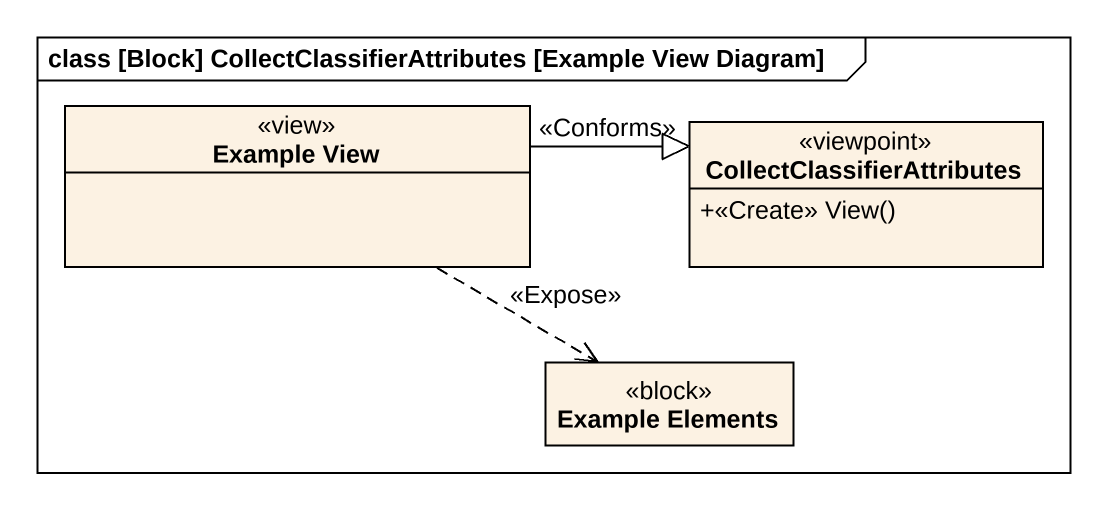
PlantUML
@startuml
mainframe class [Block] CollectClassifierAttributes [Example View Diagram]
hide circle
hide empty members
skinparam classAttributeIconSize 0
class "Example View" as Example_View <<view>>
class CollectClassifierAttributes <<viewpoint>> {
  +<<Create>> View()
}
class "Example Elements" as Example_Elements <<block>>
Example_View -right-|> CollectClassifierAttributes : <<Conforms>>
Example_View .right.> Example_Elements : <<Expose>>
@enduml
